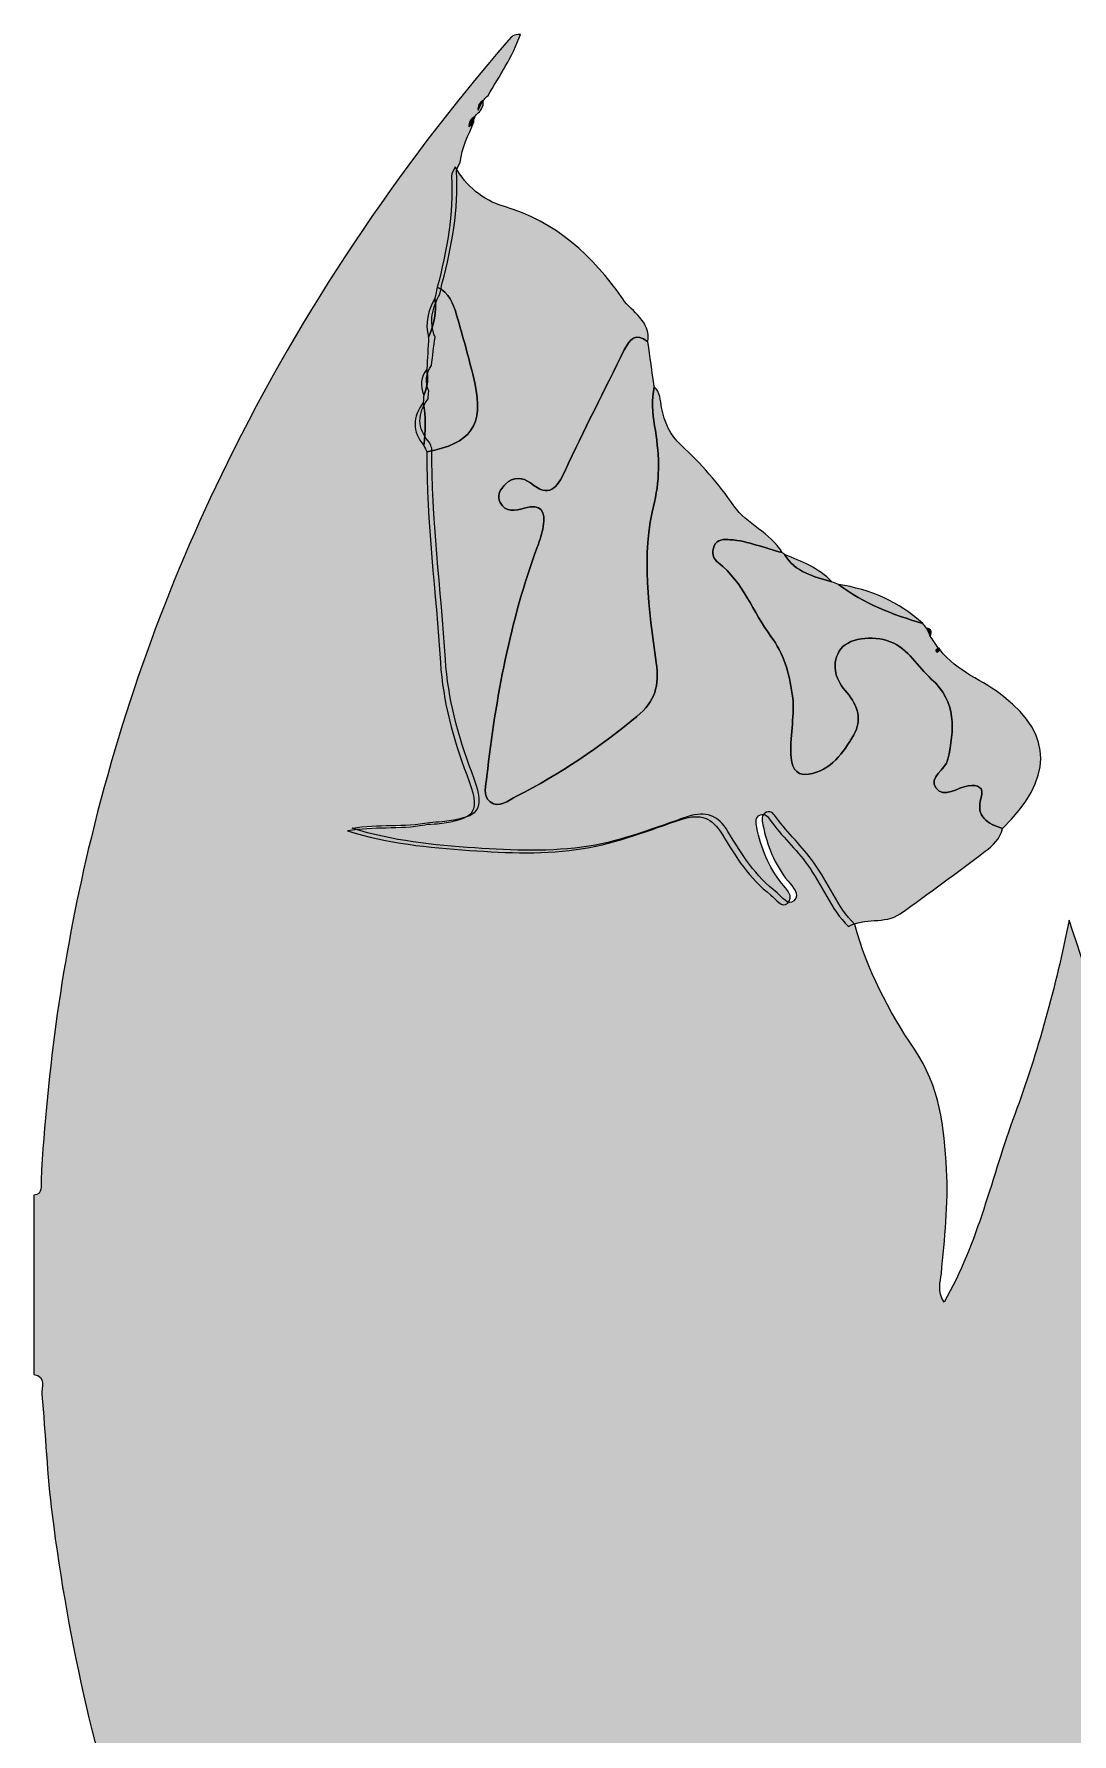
# Model space of a CAD drawing. Extents: x 110 to 428, y -474 to -181.
# Drawn here: x 110 to 198.8, y -353.6 to -208.1 of the extents above; entities that cross this region are included whole.
import ezdxf

# ---------------------------------------------------------------- set-up
doc = ezdxf.new("R2010")
doc.units = 0
doc.header["$MEASUREMENT"] = 0
doc.layers.add('Layer 1', color=7, linetype='Continuous', lineweight=0)

# ---------------------------------------------------------------- blocks, each defined once
blk = doc.blocks.new('Block_3')
at = {"layer": 'Layer 1', "true_color": 0x00a651, "transparency": 33554687}
h = blk.add_hatch(color=114, dxfattribs=at)
h.dxf.hatch_style = 2
edge = h.paths.add_edge_path()
edge.add_spline(control_points=[(304.69, -340.5), (302.75, -346.58), (299.47, -352.04), (296.83, -357.8), (293.09, -365.96), (289.52, -374.19), (286.43, -382.65), (284.36, -388.31), (281.76, -393.78), (279.03, -399.17), (276.84, -403.5), (275.24, -408.13), (273, -412.44), (268.21, -421.6), (264.63, -431.25), (261.15, -440.94), (258.83, -447.46), (256.57, -454.01), (254.94, -460.77), (254.18, -463.92), (252.95, -466.95), (251.93, -470.04), (251.8, -470.43), (251.62, -470.84), (251.62, -471.23), (251.61, -473.98), (251.62, -473.96), (248.94, -473.62), (233.71, -471.67), (219.1, -467.43), (205.1, -461.18), (183.92, -451.73), (165.69, -438.21), (150.3, -420.88), (143.75, -413.49), (137.95, -405.53), (132.92, -397.03), (121.52, -377.75), (114.35, -357.01), (111.55, -334.79), (111.11, -331.38), (111, -327.93), (110.67, -324.49), (110.61, -323.91), (111.1, -323), (110, -322.79), (110, -322.79), (110, -307.46), (110, -307.46), (110.81, -307.33), (110.58, -306.67), (110.6, -306.19), (111.13, -296.64), (112.44, -287.2), (114.65, -277.89), (117.36, -266.42), (121.31, -255.4), (126.52, -244.83), (132.98, -231.73), (141.05, -219.7), (150.6, -208.65), (150.84, -208.37), (151.06, -208.12), (151.63, -208.15), (150.96, -210.06), (149.83, -211.69), (148.87, -213.38), (148.56, -213.58), (148.38, -213.84), (148.44, -214.22), (148.34, -214.41), (148.24, -214.6), (148.14, -214.79), (147.79, -214.96), (147.66, -215.27), (147.64, -215.63), (147.19, -216.77), (146.6, -217.85), (146.48, -219.08), (146.36, -219.34), (146.13, -219.62), (146.15, -219.87), (146.37, -223.13), (145.76, -226.28), (144.94, -229.41), (144.87, -229.73), (144.8, -230.05), (144.74, -230.37), (144.1, -231.51), (143.78, -232.7), (144.32, -234.04), (144.21, -234.89), (144.12, -235.62), (144.02, -236.47), (143.52, -237.16), (143.46, -237.89), (143.78, -238.67), (143.76, -238.88), (143.74, -239.11), (143.72, -239.32), (142.82, -240.58), (142.74, -241.84), (143.85, -243.07), (143.91, -243.21), (143.99, -243.41), (144.04, -243.54), (144.02, -249.59), (144.83, -255.6), (145.21, -261.64), (145.43, -264.98), (146.3, -268.18), (147.47, -271.28), (148.68, -274.47), (148.37, -275.06), (144.93, -275.49), (144.58, -275.53), (144.2, -275.5), (143.86, -275.57), (141.68, -276), (139.44, -275.67), (137.24, -276.07), (140.67, -277.16), (144.19, -277.51), (147.72, -277.75), (150.98, -277.98), (154.28, -278.11), (157.48, -277.6), (160.37, -277.15), (163.16, -275.99), (165.97, -275.07), (167.51, -274.56), (168.55, -274.95), (169.39, -276.35), (170.55, -278.28), (171.76, -280.21), (173.59, -281.58), (174.02, -281.9), (174.5, -282.77), (175.04, -282.27), (175.62, -281.73), (174.89, -281.05), (174.53, -280.6), (173.38, -279.16), (172.73, -277.55), (172.38, -275.77), (172.3, -275.36), (172.2, -274.91), (172.69, -274.7), (173.1, -274.52), (173.33, -274.89), (173.53, -275.17), (174.52, -276.5), (175.74, -277.63), (176.72, -278.98), (177.98, -280.71), (178.71, -282.77), (180.24, -284.29), (181.28, -288.16), (183.14, -291.71), (185.35, -294.97), (187.52, -298.17), (187.91, -301.66), (188.1, -305.27), (188.26, -308.24), (187.92, -311.2), (187.65, -314.16), (187.58, -314.89), (187.28, -315.67), (187.88, -316.6), (190.84, -311.5), (191.96, -305.86), (193.93, -300.56), (195.93, -295.19), (197.43, -289.65), (198.59, -283.93), (202.03, -294.37), (205.23, -304.81), (206.22, -316.26), (208.03, -313.81), (208.24, -311.31), (208.86, -308.95), (209.96, -304.73), (210.4, -300.38), (211.12, -296.09), (211.18, -295.71), (211.14, -295.2), (211.72, -295.17), (212.14, -295.14), (212.31, -295.5), (212.49, -295.81), (213.38, -297.41), (214.3, -299.01), (215.15, -300.64), (216.03, -302.32), (215.95, -304.13), (215.45, -306.18), (216.65, -305.63), (216.76, -304.76), (217.05, -304.04), (217.84, -302.01), (218.81, -300.02), (218.75, -297.76), (218.74, -297.41), (218.69, -296.96), (219.12, -296.85), (219.71, -296.69), (219.94, -297.2), (220.21, -297.59), (222.45, -300.71), (224.7, -303.83), (226.94, -306.97), (231.13, -312.87), (236.78, -317.04), (243.04, -320.47), (243.11, -321.05), (243.14, -321.26), (243.21, -321.83), (243.01, -322.02), (242.83, -322.23), (242.64, -322.43), (242.41, -322.59), (242.18, -322.75), (241.95, -322.92), (240.65, -324.43), (238.66, -325.3), (237.72, -327.2), (239.56, -326.57), (240.9, -325.33), (242.11, -323.91), (242.38, -323.66), (242.67, -323.4), (242.95, -323.16), (242.96, -323.15), (242.96, -323.15), (242.97, -323.14), (243.3, -322.78), (243.66, -322.41), (244, -322.05), (245.11, -322.03), (245.8, -321.27), (246.57, -320.61), (247.27, -320.01), (248.21, -319.43), (248.93, -320.19), (249.72, -321), (248.71, -321.74), (248.18, -322.25), (245.52, -324.89), (243.23, -327.8), (241.23, -330.97), (239.79, -333.2), (237.92, -335.13), (235.35, -336.2), (233.76, -336.88), (232.28, -337.79), (230.95, -338.86), (228.36, -340.96), (225.45, -342.54), (222.65, -344.3), (222.11, -344.48), (221.59, -344.45), (221.06, -344.26), (221.05, -343.97), (221.07, -343.68), (221.02, -343.39), (220.92, -342.8), (221.58, -341.94), (220.82, -341.64), (220.07, -341.34), (219.43, -342.04), (218.91, -342.59), (218.68, -342.84), (218.55, -343.18), (218.37, -343.48), (217.83, -344.05), (217.15, -344.57), (217.39, -345.52), (217.09, -347.71), (218.13, -349.39), (220.49, -350.25), (222.05, -350.82), (223.27, -350.3), (224, -348.76), (224, -348.76), (224, -348.75), (224, -348.75), (224.42, -348.61), (224.69, -348.35), (224.85, -348), (225.22, -347.55), (225.75, -346.9), (226.11, -346.45), (226.51, -346.2), (226.9, -345.93), (227.3, -345.67), (227.3, -345.67), (227.33, -345.63), (227.33, -345.63), (229.77, -343.96), (231.64, -341.64), (234.07, -339.94), (236.73, -338.09), (239.3, -336.03), (241.6, -333.76), (244.01, -331.36), (246.86, -329.34), (248.63, -326.34), (248.86, -326.08), (249.09, -325.83), (249.31, -325.58), (250.43, -325.37), (251.35, -326.12), (252.41, -326.15), (252.48, -326.21), (252.54, -326.25), (252.62, -326.31), (252.84, -326.92), (253.42, -327.15), (253.9, -327.49), (258.63, -330.77), (263.31, -334.11), (268.11, -337.28), (270.03, -338.55), (272.24, -339.32), (274.66, -338.84), (274.89, -338.82), (275.12, -338.8), (275.35, -338.79), (275.97, -338.88), (276.45, -338.65), (276.85, -338.17), (277.06, -338.14), (277.27, -338.1), (277.48, -338.07), (278.02, -338.03), (278.41, -337.75), (278.73, -337.34), (278.83, -337.27), (278.93, -337.21), (279.03, -337.14), (279.49, -337.03), (279.85, -336.79), (280, -336.31), (280.13, -336.2), (280.25, -336.09), (280.38, -335.98), (280.75, -335.87), (280.95, -335.6), (281.09, -335.27), (281.23, -335.17), (281.38, -335.08), (281.53, -334.98), (281.9, -334.85), (282.13, -334.58), (282.26, -334.2), (282.85, -333.68), (283.29, -333.29), (283.88, -332.77), (284.32, -332.72), (284.55, -332.46), (284.66, -332.07), (288.52, -328.88), (291.46, -328.66), (295.66, -331.27), (298.85, -333.25), (301.61, -335.77), (304.32, -338.35), (305.08, -339.08), (304.97, -339.63), (304.69, -340.5)], knot_values=[0, 0, 0, 0, 1, 1, 1, 2, 2, 2, 3, 3, 3, 4, 4, 4, 5, 5, 5, 6, 6, 6, 7, 7, 7, 8, 8, 8, 9, 9, 9, 10, 10, 10, 11, 11, 11, 12, 12, 12, 13, 13, 13, 14, 14, 14, 15, 15, 15, 16, 16, 16, 17, 17, 17, 18, 18, 18, 19, 19, 19, 20, 20, 20, 21, 21, 21, 22, 22, 22, 23, 23, 23, 24, 24, 24, 25, 25, 25, 26, 26, 26, 27, 27, 27, 28, 28, 28, 29, 29, 29, 30, 30, 30, 31, 31, 31, 32, 32, 32, 33, 33, 33, 34, 34, 34, 35, 35, 35, 36, 36, 36, 37, 37, 37, 38, 38, 38, 39, 39, 39, 40, 40, 40, 41, 41, 41, 42, 42, 42, 43, 43, 43, 44, 44, 44, 45, 45, 45, 46, 46, 46, 47, 47, 47, 48, 48, 48, 49, 49, 49, 50, 50, 50, 51, 51, 51, 52, 52, 52, 53, 53, 53, 54, 54, 54, 55, 55, 55, 56, 56, 56, 57, 57, 57, 58, 58, 58, 59, 59, 59, 60, 60, 60, 61, 61, 61, 62, 62, 62, 63, 63, 63, 64, 64, 64, 65, 65, 65, 66, 66, 66, 67, 67, 67, 68, 68, 68, 69, 69, 69, 70, 70, 70, 71, 71, 71, 72, 72, 72, 73, 73, 73, 74, 74, 74, 75, 75, 75, 76, 76, 76, 77, 77, 77, 78, 78, 78, 79, 79, 79, 80, 80, 80, 81, 81, 81, 82, 82, 82, 83, 83, 83, 84, 84, 84, 85, 85, 85, 86, 86, 86, 87, 87, 87, 88, 88, 88, 89, 89, 89, 90, 90, 90, 91, 91, 91, 92, 92, 92, 93, 93, 93, 94, 94, 94, 95, 95, 95, 96, 96, 96, 97, 97, 97, 98, 98, 98, 99, 99, 99, 100, 100, 100, 101, 101, 101, 102, 102, 102, 103, 103, 103, 104, 104, 104, 105, 105, 105, 106, 106, 106, 107, 107, 107, 108, 108, 108, 109, 109, 109, 110, 110, 110, 111, 111, 111, 112, 112, 112, 113, 113, 113, 114, 114, 114, 115, 115, 115, 116, 116, 116, 117, 117, 117, 118, 118, 118, 119, 119, 119, 120, 120, 120, 121, 121, 121, 122, 122, 122, 123, 123, 123, 123], degree=3, periodic=0)
at = {"layer": 'Layer 1', "true_color": 0x484848, "transparency": 33554687}
h = blk.add_hatch(color=251, dxfattribs=at)
h.dxf.hatch_style = 2
edge = h.paths.add_edge_path()
edge.add_spline(control_points=[(147.7, -215.21), (147.66, -215.56), (147.5, -215.85), (147.2, -216.05), (147.22, -215.69), (147.35, -215.38), (147.7, -215.21)], knot_values=[0, 0, 0, 0, 1, 1, 1, 2, 2, 2, 2], degree=3, periodic=0)
h = blk.add_hatch(color=251, dxfattribs=at)
h.dxf.hatch_style = 2
edge = h.paths.add_edge_path()
edge.add_spline(control_points=[(148.43, -213.81), (148.29, -214.09), (148.14, -214.36), (148, -214.64), (147.94, -214.26), (148.12, -214), (148.43, -213.81)], knot_values=[0, 0, 0, 0, 1, 1, 1, 2, 2, 2, 2], degree=3, periodic=0)
at = {"layer": 'Layer 1', "true_color": 0x231f20, "transparency": 33554687}
h = blk.add_hatch(color=250, dxfattribs=at)
h.dxf.hatch_style = 2
edge = h.paths.add_edge_path()
edge.add_spline(control_points=[(192.88, -276.1), (192.69, -276.97), (192.07, -277.55), (191.41, -278.04), (189, -279.85), (186.59, -281.66), (184.12, -283.39), (182.82, -284.31), (181.06, -283.66), (179.7, -284.48), (178.17, -282.96), (177.44, -280.91), (176.19, -279.19), (175.21, -277.84), (173.99, -276.72), (173.01, -275.39), (172.81, -275.11), (172.58, -274.74), (172.17, -274.92), (171.68, -275.13), (171.78, -275.58), (171.86, -275.99), (172.21, -277.76), (172.86, -279.37), (174, -280.8), (174.36, -281.25), (175.09, -281.93), (174.51, -282.47), (173.98, -282.96), (173.5, -282.1), (173.07, -281.78), (171.24, -280.41), (170.04, -278.49), (168.88, -276.57), (168.04, -275.17), (167.01, -274.78), (165.47, -275.29), (162.67, -276.21), (159.89, -277.36), (157.01, -277.81), (153.82, -278.32), (150.53, -278.19), (147.28, -277.96), (143.77, -277.72), (140.26, -277.37), (136.84, -276.29), (139.03, -275.89), (141.26, -276.22), (143.44, -275.79), (143.78, -275.72), (144.15, -275.75), (144.5, -275.71), (147.93, -275.28), (148.24, -274.69), (147.04, -271.51), (145.87, -268.42), (145, -265.23), (144.78, -261.9), (144.4, -255.89), (143.6, -249.9), (143.62, -243.87), (147.39, -243.17), (148.53, -241.58), (147.72, -237.96), (147.28, -236.01), (146.72, -234.09), (146.17, -232.16), (145.9, -231.19), (145.52, -230.26), (144.51, -229.78), (145.33, -226.66), (145.94, -223.52), (145.72, -220.27), (145.7, -220.02), (145.93, -219.75), (146.05, -219.49), (147, -221.14), (148.38, -222.33), (150.19, -222.86), (154.64, -224.17), (157.85, -227.09), (160.39, -230.78), (161.18, -231.93), (162.8, -232.67), (162.54, -234.45), (161.5, -233.6), (160.97, -234.23), (160.52, -235.14), (158.83, -238.58), (157.06, -242), (155.45, -245.48), (154.75, -246.98), (154.11, -247.84), (152.48, -246.53), (151.84, -246.03), (151.01, -245.99), (150.36, -246.62), (149.92, -247.04), (149.58, -247.62), (149.9, -248.21), (150.36, -249.06), (151.19, -248.91), (151.95, -248.69), (153.43, -248.26), (153.79, -248.98), (153.58, -250.26), (153.48, -250.83), (153.29, -251.4), (153.09, -251.96), (150.75, -258.31), (149.51, -264.91), (148.76, -271.62), (148.67, -272.38), (148.4, -273.31), (149.03, -273.81), (149.78, -274.41), (150.59, -273.68), (151.29, -273.33), (154.99, -271.45), (158.4, -269.15), (161.6, -266.5), (163.18, -265.2), (163.52, -263.88), (163.25, -261.89), (162.62, -257.34), (161.93, -252.79), (163.09, -248.16), (163.62, -246.07), (163.49, -243.81), (163.11, -241.64), (162.91, -240.52), (162.87, -239.41), (163.07, -238.29), (163.6, -238.77), (163.6, -239.44), (163.71, -240.07), (163.94, -241.32), (164.45, -242.43), (165.38, -243.3), (167.07, -244.87), (168.59, -246.58), (169.89, -248.47), (171, -250.11), (173.02, -250.76), (174.02, -252.48), (172.54, -252.12), (171.13, -251.49), (169.58, -251.38), (169.01, -251.34), (168.49, -251.33), (168.22, -251.91), (167.96, -252.46), (168.12, -253.01), (168.57, -253.36), (170.71, -255), (171.52, -257.59), (173.07, -259.65), (174.14, -261.07), (174.63, -262.79), (174.89, -264.59), (175.15, -266.32), (174.69, -268.01), (174.78, -269.71), (174.83, -270.66), (175.04, -271.62), (176.27, -271.44), (178.23, -271.14), (179.25, -269.61), (180.15, -268.08), (180.9, -266.8), (180.51, -265.58), (179.58, -264.49), (178.68, -263.44), (178.16, -262.21), (178.91, -260.92), (179.58, -259.77), (181.77, -259.52), (183.28, -260.11), (184.88, -260.74), (185.61, -262.25), (186.79, -263.3), (188.99, -265.24), (188.76, -267.66), (188.21, -270.16), (188.01, -271.07), (186.54, -271.71), (187.19, -272.61), (187.89, -273.58), (189.01, -272.55), (189.95, -272.43), (190.82, -272.32), (191.31, -272.57), (191.05, -273.44), (190.56, -275.15), (191.65, -275.65), (192.88, -276.1)], knot_values=[0, 0, 0, 0, 1, 1, 1, 2, 2, 2, 3, 3, 3, 4, 4, 4, 5, 5, 5, 6, 6, 6, 7, 7, 7, 8, 8, 8, 9, 9, 9, 10, 10, 10, 11, 11, 11, 12, 12, 12, 13, 13, 13, 14, 14, 14, 15, 15, 15, 16, 16, 16, 17, 17, 17, 18, 18, 18, 19, 19, 19, 20, 20, 20, 21, 21, 21, 22, 22, 22, 23, 23, 23, 24, 24, 24, 25, 25, 25, 26, 26, 26, 27, 27, 27, 28, 28, 28, 29, 29, 29, 30, 30, 30, 31, 31, 31, 32, 32, 32, 33, 33, 33, 34, 34, 34, 35, 35, 35, 36, 36, 36, 37, 37, 37, 38, 38, 38, 39, 39, 39, 40, 40, 40, 41, 41, 41, 42, 42, 42, 43, 43, 43, 44, 44, 44, 45, 45, 45, 46, 46, 46, 47, 47, 47, 48, 48, 48, 49, 49, 49, 50, 50, 50, 51, 51, 51, 52, 52, 52, 53, 53, 53, 54, 54, 54, 55, 55, 55, 56, 56, 56, 57, 57, 57, 58, 58, 58, 59, 59, 59, 60, 60, 60, 61, 61, 61, 62, 62, 62, 63, 63, 63, 64, 64, 64, 65, 65, 65, 65], degree=3, periodic=0)
at = {"layer": 'Layer 1', "true_color": 0x0d0d0d, "transparency": 33554687}
h = blk.add_hatch(color=28, dxfattribs=at)
h.dxf.hatch_style = 2
edge = h.paths.add_edge_path()
edge.add_spline(control_points=[(144.51, -229.78), (145.52, -230.26), (145.9, -231.19), (146.17, -232.16), (146.72, -234.09), (147.28, -236.01), (147.72, -237.96), (148.53, -241.58), (147.39, -243.17), (143.62, -243.87), (143.54, -243.69), (143.45, -243.51), (143.37, -243.33), (143.48, -242.1), (143.57, -240.86), (143.31, -239.64), (143.33, -239.43), (143.34, -239.22), (143.36, -239.01), (143.73, -238.3), (143.72, -237.55), (143.62, -236.78), (143.67, -235.87), (143.72, -234.95), (143.77, -234.04), (144.2, -232.98), (144.51, -231.9), (144.31, -230.74), (144.37, -230.42), (144.44, -230.1), (144.51, -229.78)], knot_values=[0, 0, 0, 0, 1, 1, 1, 2, 2, 2, 3, 3, 3, 4, 4, 4, 5, 5, 5, 6, 6, 6, 7, 7, 7, 8, 8, 8, 9, 9, 9, 10, 10, 10, 10], degree=3, periodic=0)
at = {"layer": 'Layer 1', "true_color": 0x484848, "transparency": 33554687}
h = blk.add_hatch(color=251, dxfattribs=at)
h.dxf.hatch_style = 2
edge = h.paths.add_edge_path()
edge.add_spline(control_points=[(144.31, -230.74), (144.51, -231.9), (144.2, -232.98), (143.77, -234.04), (143.42, -232.85), (143.73, -231.77), (144.31, -230.74)], knot_values=[0, 0, 0, 0, 1, 1, 1, 2, 2, 2, 2], degree=3, periodic=0)
at = {"layer": 'Layer 1', "true_color": 0x6f7070, "transparency": 33554687}
h = blk.add_hatch(color=8, dxfattribs=at)
h.dxf.hatch_style = 2
edge = h.paths.add_edge_path()
edge.add_spline(control_points=[(163.25, -261.89), (163.52, -263.88), (163.18, -265.2), (161.6, -266.5), (158.4, -269.15), (154.99, -271.45), (151.29, -273.33), (150.59, -273.68), (149.78, -274.41), (149.03, -273.81), (148.4, -273.31), (148.67, -272.38), (148.76, -271.62), (149.51, -264.91), (150.75, -258.31), (153.09, -251.96), (153.29, -251.4), (153.48, -250.83), (153.58, -250.26), (153.79, -248.98), (153.43, -248.26), (151.95, -248.69), (151.19, -248.91), (150.36, -249.06), (149.9, -248.21), (149.58, -247.62), (149.92, -247.04), (150.36, -246.62), (151.01, -245.99), (151.84, -246.03), (152.48, -246.53), (154.11, -247.84), (154.75, -246.98), (155.45, -245.48), (157.06, -242), (158.83, -238.58), (160.52, -235.14), (160.97, -234.23), (161.5, -233.6), (162.54, -234.45), (162.72, -235.73), (162.9, -237.01), (163.07, -238.29), (162.87, -239.41), (162.91, -240.52), (163.11, -241.64), (163.49, -243.81), (163.62, -246.07), (163.09, -248.16), (161.93, -252.79), (162.62, -257.34), (163.25, -261.89)], knot_values=[0, 0, 0, 0, 1, 1, 1, 2, 2, 2, 3, 3, 3, 4, 4, 4, 5, 5, 5, 6, 6, 6, 7, 7, 7, 8, 8, 8, 9, 9, 9, 10, 10, 10, 11, 11, 11, 12, 12, 12, 13, 13, 13, 14, 14, 14, 15, 15, 15, 16, 16, 16, 17, 17, 17, 17], degree=3, periodic=0)
at = {"layer": 'Layer 1', "true_color": 0x484848, "transparency": 33554687}
h = blk.add_hatch(color=251, dxfattribs=at)
h.dxf.hatch_style = 2
edge = h.paths.add_edge_path()
edge.add_spline(control_points=[(143.62, -236.78), (143.72, -237.55), (143.73, -238.3), (143.36, -239.01), (143.03, -238.22), (143.1, -237.48), (143.62, -236.78)], knot_values=[0, 0, 0, 0, 1, 1, 1, 2, 2, 2, 2], degree=3, periodic=0)
h = blk.add_hatch(color=251, dxfattribs=at)
h.dxf.hatch_style = 2
edge = h.paths.add_edge_path()
edge.add_spline(control_points=[(143.31, -239.64), (143.57, -240.86), (143.48, -242.1), (143.37, -243.33), (142.32, -242.12), (142.42, -240.88), (143.31, -239.64)], knot_values=[0, 0, 0, 0, 1, 1, 1, 2, 2, 2, 2], degree=3, periodic=0)
at = {"layer": 'Layer 1', "true_color": 0x6f7070, "transparency": 33554687}
h = blk.add_hatch(color=8, dxfattribs=at)
h.dxf.hatch_style = 2
edge = h.paths.add_edge_path()
edge.add_spline(control_points=[(192.88, -276.1), (191.65, -275.65), (190.56, -275.15), (191.05, -273.44), (191.31, -272.57), (190.82, -272.32), (189.95, -272.43), (189.01, -272.55), (187.89, -273.58), (187.19, -272.61), (186.54, -271.71), (188.01, -271.07), (188.21, -270.16), (188.76, -267.66), (188.99, -265.24), (186.79, -263.3), (185.61, -262.25), (184.88, -260.74), (183.28, -260.11), (181.77, -259.52), (179.58, -259.77), (178.91, -260.92), (178.16, -262.21), (178.68, -263.44), (179.58, -264.49), (180.51, -265.58), (180.9, -266.8), (180.15, -268.08), (179.25, -269.61), (178.23, -271.14), (176.27, -271.44), (175.04, -271.62), (174.83, -270.66), (174.78, -269.71), (174.69, -268.01), (175.15, -266.32), (174.89, -264.59), (174.63, -262.79), (174.14, -261.07), (173.07, -259.65), (171.52, -257.59), (170.71, -255), (168.57, -253.36), (168.12, -253.01), (167.96, -252.46), (168.22, -251.91), (168.49, -251.33), (169.01, -251.34), (169.58, -251.38), (171.13, -251.49), (172.54, -252.12), (174.02, -252.48), (174.09, -252.53), (174.17, -252.59), (174.24, -252.64), (175.13, -254.2), (176.74, -254.52), (178.27, -254.98), (178.46, -255.06), (178.65, -255.13), (178.84, -255.21), (181.01, -256.84), (183.49, -257.79), (186.06, -258.56), (186.17, -258.69), (186.28, -258.81), (186.39, -258.94), (186.49, -259.17), (186.6, -259.39), (186.7, -259.62), (186.93, -259.96), (187.15, -260.3), (187.38, -260.64), (187.25, -260.74), (187.06, -260.83), (187.3, -261), (187.33, -261), (187.46, -260.87), (187.54, -260.8), (188.98, -262.68), (191.25, -263.41), (193.01, -264.81), (197.24, -268.18), (197.23, -271.8), (192.88, -276.1)], knot_values=[0, 0, 0, 0, 1, 1, 1, 2, 2, 2, 3, 3, 3, 4, 4, 4, 5, 5, 5, 6, 6, 6, 7, 7, 7, 8, 8, 8, 9, 9, 9, 10, 10, 10, 11, 11, 11, 12, 12, 12, 13, 13, 13, 14, 14, 14, 15, 15, 15, 16, 16, 16, 17, 17, 17, 18, 18, 18, 19, 19, 19, 20, 20, 20, 21, 21, 21, 22, 22, 22, 23, 23, 23, 24, 24, 24, 25, 25, 25, 26, 26, 26, 27, 27, 27, 28, 28, 28, 28], degree=3, periodic=0)
at = {"layer": 'Layer 1', "true_color": 0x484848, "transparency": 33554687}
h = blk.add_hatch(color=251, dxfattribs=at)
h.dxf.hatch_style = 2
edge = h.paths.add_edge_path()
edge.add_spline(control_points=[(178.27, -254.98), (176.74, -254.52), (175.13, -254.2), (174.24, -252.64), (175.69, -253.24), (177.16, -253.79), (178.27, -254.98)], knot_values=[0, 0, 0, 0, 1, 1, 1, 2, 2, 2, 2], degree=3, periodic=0)
h = blk.add_hatch(color=251, dxfattribs=at)
h.dxf.hatch_style = 2
edge = h.paths.add_edge_path()
edge.add_spline(control_points=[(186.06, -258.56), (183.49, -257.79), (181.01, -256.84), (178.84, -255.21), (181.57, -255.63), (184.01, -256.68), (186.06, -258.56)], knot_values=[0, 0, 0, 0, 1, 1, 1, 2, 2, 2, 2], degree=3, periodic=0)
h = blk.add_hatch(color=251, dxfattribs=at)
h.dxf.hatch_style = 2
edge = h.paths.add_edge_path()
edge.add_spline(control_points=[(186.7, -259.62), (186.6, -259.39), (186.49, -259.17), (186.39, -258.94), (186.8, -259.02), (186.85, -259.27), (186.7, -259.62)], knot_values=[0, 0, 0, 0, 1, 1, 1, 2, 2, 2, 2], degree=3, periodic=0)
h = blk.add_hatch(color=251, dxfattribs=at)
h.dxf.hatch_style = 2
edge = h.paths.add_edge_path()
edge.add_spline(control_points=[(187.54, -260.8), (187.46, -260.87), (187.33, -261), (187.3, -261), (187.06, -260.83), (187.25, -260.74), (187.38, -260.64), (187.46, -260.67), (187.51, -260.72), (187.54, -260.8)], knot_values=[0, 0, 0, 0, 1, 1, 1, 2, 2, 2, 3, 3, 3, 3], degree=3, periodic=0)
at = {"layer": 'Layer 1'}
for points, knots in [([(304.69, -340.5), (302.75, -346.58), (299.47, -352.04), (296.83, -357.8), (293.09, -365.96), (289.52, -374.19), (286.43, -382.65), (284.36, -388.31), (281.76, -393.78), (279.03, -399.17), (276.84, -403.5), (275.24, -408.13), (273, -412.44), (268.21, -421.6), (264.63, -431.25), (261.15, -440.94), (258.83, -447.46), (256.57, -454.01), (254.94, -460.77), (254.18, -463.92), (252.95, -466.95), (251.93, -470.04), (251.8, -470.43), (251.62, -470.84), (251.62, -471.23), (251.61, -473.98), (251.62, -473.96), (248.94, -473.62), (233.71, -471.67), (219.1, -467.43), (205.1, -461.18), (183.92, -451.73), (165.69, -438.21), (150.3, -420.88), (143.75, -413.49), (137.95, -405.53), (132.92, -397.03), (121.52, -377.75), (114.35, -357.01), (111.55, -334.79), (111.11, -331.38), (111, -327.93), (110.67, -324.49), (110.61, -323.91), (111.1, -323), (110, -322.79), (110, -322.79), (110, -307.46), (110, -307.46), (110.81, -307.33), (110.58, -306.67), (110.6, -306.19), (111.13, -296.64), (112.44, -287.2), (114.65, -277.89), (117.36, -266.42), (121.31, -255.4), (126.52, -244.83), (132.98, -231.73), (141.05, -219.7), (150.6, -208.65), (150.84, -208.37), (151.06, -208.12), (151.63, -208.15), (150.96, -210.06), (149.83, -211.69), (148.87, -213.38), (148.56, -213.58), (148.38, -213.84), (148.44, -214.22), (148.34, -214.41), (148.24, -214.6), (148.14, -214.79), (147.79, -214.96), (147.66, -215.27), (147.64, -215.63), (147.19, -216.77), (146.6, -217.85), (146.48, -219.08), (146.36, -219.34), (146.13, -219.62), (146.15, -219.87), (146.37, -223.13), (145.76, -226.28), (144.94, -229.41), (144.87, -229.73), (144.8, -230.05), (144.74, -230.37), (144.1, -231.51), (143.78, -232.7), (144.32, -234.04), (144.21, -234.89), (144.12, -235.62), (144.02, -236.47), (143.52, -237.16), (143.46, -237.89), (143.78, -238.67), (143.76, -238.88), (143.74, -239.11), (143.72, -239.32), (142.82, -240.58), (142.74, -241.84), (143.85, -243.07), (143.91, -243.21), (143.99, -243.41), (144.04, -243.54), (144.02, -249.59), (144.83, -255.6), (145.21, -261.64), (145.43, -264.98), (146.3, -268.18), (147.47, -271.28), (148.68, -274.47), (148.37, -275.06), (144.93, -275.49), (144.58, -275.53), (144.2, -275.5), (143.86, -275.57), (141.68, -276), (139.44, -275.67), (137.24, -276.07), (140.67, -277.16), (144.19, -277.51), (147.72, -277.75), (150.98, -277.98), (154.28, -278.11), (157.48, -277.6), (160.37, -277.15), (163.16, -275.99), (165.97, -275.07), (167.51, -274.56), (168.55, -274.95), (169.39, -276.35), (170.55, -278.28), (171.76, -280.21), (173.59, -281.58), (174.02, -281.9), (174.5, -282.77), (175.04, -282.27), (175.62, -281.73), (174.89, -281.05), (174.53, -280.6), (173.38, -279.16), (172.73, -277.55), (172.38, -275.77), (172.3, -275.36), (172.2, -274.91), (172.69, -274.7), (173.1, -274.52), (173.33, -274.89), (173.53, -275.17), (174.52, -276.5), (175.74, -277.63), (176.72, -278.98), (177.98, -280.71), (178.71, -282.77), (180.24, -284.29), (181.28, -288.16), (183.14, -291.71), (185.35, -294.97), (187.52, -298.17), (187.91, -301.66), (188.1, -305.27), (188.26, -308.24), (187.92, -311.2), (187.65, -314.16), (187.58, -314.89), (187.28, -315.67), (187.88, -316.6), (190.84, -311.5), (191.96, -305.86), (193.93, -300.56), (195.93, -295.19), (197.43, -289.65), (198.59, -283.93), (202.03, -294.37), (205.23, -304.81), (206.22, -316.26), (208.03, -313.81), (208.24, -311.31), (208.86, -308.95), (209.96, -304.73), (210.4, -300.38), (211.12, -296.09), (211.18, -295.71), (211.14, -295.2), (211.72, -295.17), (212.14, -295.14), (212.31, -295.5), (212.49, -295.81), (213.38, -297.41), (214.3, -299.01), (215.15, -300.64), (216.03, -302.32), (215.95, -304.13), (215.45, -306.18), (216.65, -305.63), (216.76, -304.76), (217.05, -304.04), (217.84, -302.01), (218.81, -300.02), (218.75, -297.76), (218.74, -297.41), (218.69, -296.96), (219.12, -296.85), (219.71, -296.69), (219.94, -297.2), (220.21, -297.59), (222.45, -300.71), (224.7, -303.83), (226.94, -306.97), (231.13, -312.87), (236.78, -317.04), (243.04, -320.47), (243.11, -321.05), (243.14, -321.26), (243.21, -321.83), (243.01, -322.02), (242.83, -322.23), (242.64, -322.43), (242.41, -322.59), (242.18, -322.75), (241.95, -322.92), (240.65, -324.43), (238.66, -325.3), (237.72, -327.2), (239.56, -326.57), (240.9, -325.33), (242.11, -323.91), (242.38, -323.66), (242.67, -323.4), (242.95, -323.16), (242.96, -323.15), (242.96, -323.15), (242.97, -323.14), (243.3, -322.78), (243.66, -322.41), (244, -322.05), (245.11, -322.03), (245.8, -321.27), (246.57, -320.61), (247.27, -320.01), (248.21, -319.43), (248.93, -320.19), (249.72, -321), (248.71, -321.74), (248.18, -322.25), (245.52, -324.89), (243.23, -327.8), (241.23, -330.97), (239.79, -333.2), (237.92, -335.13), (235.35, -336.2), (233.76, -336.88), (232.28, -337.79), (230.95, -338.86), (228.36, -340.96), (225.45, -342.54), (222.65, -344.3), (222.11, -344.48), (221.59, -344.45), (221.06, -344.26), (221.05, -343.97), (221.07, -343.68), (221.02, -343.39), (220.92, -342.8), (221.58, -341.94), (220.82, -341.64), (220.07, -341.34), (219.43, -342.04), (218.91, -342.59), (218.68, -342.84), (218.55, -343.18), (218.37, -343.48), (217.83, -344.05), (217.15, -344.57), (217.39, -345.52), (217.09, -347.71), (218.13, -349.39), (220.49, -350.25), (222.05, -350.82), (223.27, -350.3), (224, -348.76), (224, -348.76), (224, -348.75), (224, -348.75), (224.42, -348.61), (224.69, -348.35), (224.85, -348), (225.22, -347.55), (225.75, -346.9), (226.11, -346.45), (226.51, -346.2), (226.9, -345.93), (227.3, -345.67), (227.3, -345.67), (227.33, -345.63), (227.33, -345.63), (229.77, -343.96), (231.64, -341.64), (234.07, -339.94), (236.73, -338.09), (239.3, -336.03), (241.6, -333.76), (244.01, -331.36), (246.86, -329.34), (248.63, -326.34), (248.86, -326.08), (249.09, -325.83), (249.31, -325.58), (250.43, -325.37), (251.35, -326.12), (252.41, -326.15), (252.48, -326.21), (252.54, -326.25), (252.62, -326.31), (252.84, -326.92), (253.42, -327.15), (253.9, -327.49), (258.63, -330.77), (263.31, -334.11), (268.11, -337.28), (270.03, -338.55), (272.24, -339.32), (274.66, -338.84), (274.89, -338.82), (275.12, -338.8), (275.35, -338.79), (275.97, -338.88), (276.45, -338.65), (276.85, -338.17), (277.06, -338.14), (277.27, -338.1), (277.48, -338.07), (278.02, -338.03), (278.41, -337.75), (278.73, -337.34), (278.83, -337.27), (278.93, -337.21), (279.03, -337.14), (279.49, -337.03), (279.85, -336.79), (280, -336.31), (280.13, -336.2), (280.25, -336.09), (280.38, -335.98), (280.75, -335.87), (280.95, -335.6), (281.09, -335.27), (281.23, -335.17), (281.38, -335.08), (281.53, -334.98), (281.9, -334.85), (282.13, -334.58), (282.26, -334.2), (282.85, -333.68), (283.29, -333.29), (283.88, -332.77), (284.32, -332.72), (284.55, -332.46), (284.66, -332.07), (288.52, -328.88), (291.46, -328.66), (295.66, -331.27), (298.85, -333.25), (301.61, -335.77), (304.32, -338.35), (305.08, -339.08), (304.97, -339.63), (304.69, -340.5)], [0, 0, 0, 0, 1, 1, 1, 2, 2, 2, 3, 3, 3, 4, 4, 4, 5, 5, 5, 6, 6, 6, 7, 7, 7, 8, 8, 8, 9, 9, 9, 10, 10, 10, 11, 11, 11, 12, 12, 12, 13, 13, 13, 14, 14, 14, 15, 15, 15, 16, 16, 16, 17, 17, 17, 18, 18, 18, 19, 19, 19, 20, 20, 20, 21, 21, 21, 22, 22, 22, 23, 23, 23, 24, 24, 24, 25, 25, 25, 26, 26, 26, 27, 27, 27, 28, 28, 28, 29, 29, 29, 30, 30, 30, 31, 31, 31, 32, 32, 32, 33, 33, 33, 34, 34, 34, 35, 35, 35, 36, 36, 36, 37, 37, 37, 38, 38, 38, 39, 39, 39, 40, 40, 40, 41, 41, 41, 42, 42, 42, 43, 43, 43, 44, 44, 44, 45, 45, 45, 46, 46, 46, 47, 47, 47, 48, 48, 48, 49, 49, 49, 50, 50, 50, 51, 51, 51, 52, 52, 52, 53, 53, 53, 54, 54, 54, 55, 55, 55, 56, 56, 56, 57, 57, 57, 58, 58, 58, 59, 59, 59, 60, 60, 60, 61, 61, 61, 62, 62, 62, 63, 63, 63, 64, 64, 64, 65, 65, 65, 66, 66, 66, 67, 67, 67, 68, 68, 68, 69, 69, 69, 70, 70, 70, 71, 71, 71, 72, 72, 72, 73, 73, 73, 74, 74, 74, 75, 75, 75, 76, 76, 76, 77, 77, 77, 78, 78, 78, 79, 79, 79, 80, 80, 80, 81, 81, 81, 82, 82, 82, 83, 83, 83, 84, 84, 84, 85, 85, 85, 86, 86, 86, 87, 87, 87, 88, 88, 88, 89, 89, 89, 90, 90, 90, 91, 91, 91, 92, 92, 92, 93, 93, 93, 94, 94, 94, 95, 95, 95, 96, 96, 96, 97, 97, 97, 98, 98, 98, 99, 99, 99, 100, 100, 100, 101, 101, 101, 102, 102, 102, 103, 103, 103, 104, 104, 104, 105, 105, 105, 106, 106, 106, 107, 107, 107, 108, 108, 108, 109, 109, 109, 110, 110, 110, 111, 111, 111, 112, 112, 112, 113, 113, 113, 114, 114, 114, 115, 115, 115, 116, 116, 116, 117, 117, 117, 118, 118, 118, 119, 119, 119, 120, 120, 120, 121, 121, 121, 122, 122, 122, 123, 123, 123, 123]), ([(147.7, -215.21), (147.66, -215.56), (147.5, -215.85), (147.2, -216.05), (147.22, -215.69), (147.35, -215.38), (147.7, -215.21)], [0, 0, 0, 0, 1, 1, 1, 2, 2, 2, 2]), ([(148.43, -213.81), (148.29, -214.09), (148.14, -214.36), (148, -214.64), (147.94, -214.26), (148.12, -214), (148.43, -213.81)], [0, 0, 0, 0, 1, 1, 1, 2, 2, 2, 2]), ([(192.88, -276.1), (192.69, -276.97), (192.07, -277.55), (191.41, -278.04), (189, -279.85), (186.59, -281.66), (184.12, -283.39), (182.82, -284.31), (181.06, -283.66), (179.7, -284.48), (178.17, -282.96), (177.44, -280.91), (176.19, -279.19), (175.21, -277.84), (173.99, -276.72), (173.01, -275.39), (172.81, -275.11), (172.58, -274.74), (172.17, -274.92), (171.68, -275.13), (171.78, -275.58), (171.86, -275.99), (172.21, -277.76), (172.86, -279.37), (174, -280.8), (174.36, -281.25), (175.09, -281.93), (174.51, -282.47), (173.98, -282.96), (173.5, -282.1), (173.07, -281.78), (171.24, -280.41), (170.04, -278.49), (168.88, -276.57), (168.04, -275.17), (167.01, -274.78), (165.47, -275.29), (162.67, -276.21), (159.89, -277.36), (157.01, -277.81), (153.82, -278.32), (150.53, -278.19), (147.28, -277.96), (143.77, -277.72), (140.26, -277.37), (136.84, -276.29), (139.03, -275.89), (141.26, -276.22), (143.44, -275.79), (143.78, -275.72), (144.15, -275.75), (144.5, -275.71), (147.93, -275.28), (148.24, -274.69), (147.04, -271.51), (145.87, -268.42), (145, -265.23), (144.78, -261.9), (144.4, -255.89), (143.6, -249.9), (143.62, -243.87), (147.39, -243.17), (148.53, -241.58), (147.72, -237.96), (147.28, -236.01), (146.72, -234.09), (146.17, -232.16), (145.9, -231.19), (145.52, -230.26), (144.51, -229.78), (145.33, -226.66), (145.94, -223.52), (145.72, -220.27), (145.7, -220.02), (145.93, -219.75), (146.05, -219.49), (147, -221.14), (148.38, -222.33), (150.19, -222.86), (154.64, -224.17), (157.85, -227.09), (160.39, -230.78), (161.18, -231.93), (162.8, -232.67), (162.54, -234.45), (161.5, -233.6), (160.97, -234.23), (160.52, -235.14), (158.83, -238.58), (157.06, -242), (155.45, -245.48), (154.75, -246.98), (154.11, -247.84), (152.48, -246.53), (151.84, -246.03), (151.01, -245.99), (150.36, -246.62), (149.92, -247.04), (149.58, -247.62), (149.9, -248.21), (150.36, -249.06), (151.19, -248.91), (151.95, -248.69), (153.43, -248.26), (153.79, -248.98), (153.58, -250.26), (153.48, -250.83), (153.29, -251.4), (153.09, -251.96), (150.75, -258.31), (149.51, -264.91), (148.76, -271.62), (148.67, -272.38), (148.4, -273.31), (149.03, -273.81), (149.78, -274.41), (150.59, -273.68), (151.29, -273.33), (154.99, -271.45), (158.4, -269.15), (161.6, -266.5), (163.18, -265.2), (163.52, -263.88), (163.25, -261.89), (162.62, -257.34), (161.93, -252.79), (163.09, -248.16), (163.62, -246.07), (163.49, -243.81), (163.11, -241.64), (162.91, -240.52), (162.87, -239.41), (163.07, -238.29), (163.6, -238.77), (163.6, -239.44), (163.71, -240.07), (163.94, -241.32), (164.45, -242.43), (165.38, -243.3), (167.07, -244.87), (168.59, -246.58), (169.89, -248.47), (171, -250.11), (173.02, -250.76), (174.02, -252.48), (172.54, -252.12), (171.13, -251.49), (169.58, -251.38), (169.01, -251.34), (168.49, -251.33), (168.22, -251.91), (167.96, -252.46), (168.12, -253.01), (168.57, -253.36), (170.71, -255), (171.52, -257.59), (173.07, -259.65), (174.14, -261.07), (174.63, -262.79), (174.89, -264.59), (175.15, -266.32), (174.69, -268.01), (174.78, -269.71), (174.83, -270.66), (175.04, -271.62), (176.27, -271.44), (178.23, -271.14), (179.25, -269.61), (180.15, -268.08), (180.9, -266.8), (180.51, -265.58), (179.58, -264.49), (178.68, -263.44), (178.16, -262.21), (178.91, -260.92), (179.58, -259.77), (181.77, -259.52), (183.28, -260.11), (184.88, -260.74), (185.61, -262.25), (186.79, -263.3), (188.99, -265.24), (188.76, -267.66), (188.21, -270.16), (188.01, -271.07), (186.54, -271.71), (187.19, -272.61), (187.89, -273.58), (189.01, -272.55), (189.95, -272.43), (190.82, -272.32), (191.31, -272.57), (191.05, -273.44), (190.56, -275.15), (191.65, -275.65), (192.88, -276.1)], [0, 0, 0, 0, 1, 1, 1, 2, 2, 2, 3, 3, 3, 4, 4, 4, 5, 5, 5, 6, 6, 6, 7, 7, 7, 8, 8, 8, 9, 9, 9, 10, 10, 10, 11, 11, 11, 12, 12, 12, 13, 13, 13, 14, 14, 14, 15, 15, 15, 16, 16, 16, 17, 17, 17, 18, 18, 18, 19, 19, 19, 20, 20, 20, 21, 21, 21, 22, 22, 22, 23, 23, 23, 24, 24, 24, 25, 25, 25, 26, 26, 26, 27, 27, 27, 28, 28, 28, 29, 29, 29, 30, 30, 30, 31, 31, 31, 32, 32, 32, 33, 33, 33, 34, 34, 34, 35, 35, 35, 36, 36, 36, 37, 37, 37, 38, 38, 38, 39, 39, 39, 40, 40, 40, 41, 41, 41, 42, 42, 42, 43, 43, 43, 44, 44, 44, 45, 45, 45, 46, 46, 46, 47, 47, 47, 48, 48, 48, 49, 49, 49, 50, 50, 50, 51, 51, 51, 52, 52, 52, 53, 53, 53, 54, 54, 54, 55, 55, 55, 56, 56, 56, 57, 57, 57, 58, 58, 58, 59, 59, 59, 60, 60, 60, 61, 61, 61, 62, 62, 62, 63, 63, 63, 64, 64, 64, 65, 65, 65, 65]), ([(144.51, -229.78), (145.52, -230.26), (145.9, -231.19), (146.17, -232.16), (146.72, -234.09), (147.28, -236.01), (147.72, -237.96), (148.53, -241.58), (147.39, -243.17), (143.62, -243.87), (143.54, -243.69), (143.45, -243.51), (143.37, -243.33), (143.48, -242.1), (143.57, -240.86), (143.31, -239.64), (143.33, -239.43), (143.34, -239.22), (143.36, -239.01), (143.73, -238.3), (143.72, -237.55), (143.62, -236.78), (143.67, -235.87), (143.72, -234.95), (143.77, -234.04), (144.2, -232.98), (144.51, -231.9), (144.31, -230.74), (144.37, -230.42), (144.44, -230.1), (144.51, -229.78)], [0, 0, 0, 0, 1, 1, 1, 2, 2, 2, 3, 3, 3, 4, 4, 4, 5, 5, 5, 6, 6, 6, 7, 7, 7, 8, 8, 8, 9, 9, 9, 10, 10, 10, 10]), ([(144.31, -230.74), (144.51, -231.9), (144.2, -232.98), (143.77, -234.04), (143.42, -232.85), (143.73, -231.77), (144.31, -230.74)], [0, 0, 0, 0, 1, 1, 1, 2, 2, 2, 2]), ([(163.25, -261.89), (163.52, -263.88), (163.18, -265.2), (161.6, -266.5), (158.4, -269.15), (154.99, -271.45), (151.29, -273.33), (150.59, -273.68), (149.78, -274.41), (149.03, -273.81), (148.4, -273.31), (148.67, -272.38), (148.76, -271.62), (149.51, -264.91), (150.75, -258.31), (153.09, -251.96), (153.29, -251.4), (153.48, -250.83), (153.58, -250.26), (153.79, -248.98), (153.43, -248.26), (151.95, -248.69), (151.19, -248.91), (150.36, -249.06), (149.9, -248.21), (149.58, -247.62), (149.92, -247.04), (150.36, -246.62), (151.01, -245.99), (151.84, -246.03), (152.48, -246.53), (154.11, -247.84), (154.75, -246.98), (155.45, -245.48), (157.06, -242), (158.83, -238.58), (160.52, -235.14), (160.97, -234.23), (161.5, -233.6), (162.54, -234.45), (162.72, -235.73), (162.9, -237.01), (163.07, -238.29), (162.87, -239.41), (162.91, -240.52), (163.11, -241.64), (163.49, -243.81), (163.62, -246.07), (163.09, -248.16), (161.93, -252.79), (162.62, -257.34), (163.25, -261.89)], [0, 0, 0, 0, 1, 1, 1, 2, 2, 2, 3, 3, 3, 4, 4, 4, 5, 5, 5, 6, 6, 6, 7, 7, 7, 8, 8, 8, 9, 9, 9, 10, 10, 10, 11, 11, 11, 12, 12, 12, 13, 13, 13, 14, 14, 14, 15, 15, 15, 16, 16, 16, 17, 17, 17, 17]), ([(143.62, -236.78), (143.72, -237.55), (143.73, -238.3), (143.36, -239.01), (143.03, -238.22), (143.1, -237.48), (143.62, -236.78)], [0, 0, 0, 0, 1, 1, 1, 2, 2, 2, 2]), ([(143.31, -239.64), (143.57, -240.86), (143.48, -242.1), (143.37, -243.33), (142.32, -242.12), (142.42, -240.88), (143.31, -239.64)], [0, 0, 0, 0, 1, 1, 1, 2, 2, 2, 2]), ([(192.88, -276.1), (191.65, -275.65), (190.56, -275.15), (191.05, -273.44), (191.31, -272.57), (190.82, -272.32), (189.95, -272.43), (189.01, -272.55), (187.89, -273.58), (187.19, -272.61), (186.54, -271.71), (188.01, -271.07), (188.21, -270.16), (188.76, -267.66), (188.99, -265.24), (186.79, -263.3), (185.61, -262.25), (184.88, -260.74), (183.28, -260.11), (181.77, -259.52), (179.58, -259.77), (178.91, -260.92), (178.16, -262.21), (178.68, -263.44), (179.58, -264.49), (180.51, -265.58), (180.9, -266.8), (180.15, -268.08), (179.25, -269.61), (178.23, -271.14), (176.27, -271.44), (175.04, -271.62), (174.83, -270.66), (174.78, -269.71), (174.69, -268.01), (175.15, -266.32), (174.89, -264.59), (174.63, -262.79), (174.14, -261.07), (173.07, -259.65), (171.52, -257.59), (170.71, -255), (168.57, -253.36), (168.12, -253.01), (167.96, -252.46), (168.22, -251.91), (168.49, -251.33), (169.01, -251.34), (169.58, -251.38), (171.13, -251.49), (172.54, -252.12), (174.02, -252.48), (174.09, -252.53), (174.17, -252.59), (174.24, -252.64), (175.13, -254.2), (176.74, -254.52), (178.27, -254.98), (178.46, -255.06), (178.65, -255.13), (178.84, -255.21), (181.01, -256.84), (183.49, -257.79), (186.06, -258.56), (186.17, -258.69), (186.28, -258.81), (186.39, -258.94), (186.49, -259.17), (186.6, -259.39), (186.7, -259.62), (186.93, -259.96), (187.15, -260.3), (187.38, -260.64), (187.25, -260.74), (187.06, -260.83), (187.3, -261), (187.33, -261), (187.46, -260.87), (187.54, -260.8), (188.98, -262.68), (191.25, -263.41), (193.01, -264.81), (197.24, -268.18), (197.23, -271.8), (192.88, -276.1)], [0, 0, 0, 0, 1, 1, 1, 2, 2, 2, 3, 3, 3, 4, 4, 4, 5, 5, 5, 6, 6, 6, 7, 7, 7, 8, 8, 8, 9, 9, 9, 10, 10, 10, 11, 11, 11, 12, 12, 12, 13, 13, 13, 14, 14, 14, 15, 15, 15, 16, 16, 16, 17, 17, 17, 18, 18, 18, 19, 19, 19, 20, 20, 20, 21, 21, 21, 22, 22, 22, 23, 23, 23, 24, 24, 24, 25, 25, 25, 26, 26, 26, 27, 27, 27, 28, 28, 28, 28]), ([(178.27, -254.98), (176.74, -254.52), (175.13, -254.2), (174.24, -252.64), (175.69, -253.24), (177.16, -253.79), (178.27, -254.98)], [0, 0, 0, 0, 1, 1, 1, 2, 2, 2, 2]), ([(186.06, -258.56), (183.49, -257.79), (181.01, -256.84), (178.84, -255.21), (181.57, -255.63), (184.01, -256.68), (186.06, -258.56)], [0, 0, 0, 0, 1, 1, 1, 2, 2, 2, 2]), ([(186.7, -259.62), (186.6, -259.39), (186.49, -259.17), (186.39, -258.94), (186.8, -259.02), (186.85, -259.27), (186.7, -259.62)], [0, 0, 0, 0, 1, 1, 1, 2, 2, 2, 2]), ([(187.54, -260.8), (187.46, -260.87), (187.33, -261), (187.3, -261), (187.06, -260.83), (187.25, -260.74), (187.38, -260.64), (187.46, -260.67), (187.51, -260.72), (187.54, -260.8)], [0, 0, 0, 0, 1, 1, 1, 2, 2, 2, 3, 3, 3, 3])]:
    blk.add_open_spline(points, degree=3, knots=knots, dxfattribs=at)
blk = doc.blocks.new('Block_2')
at = {"layer": 'Layer 1'}
blk.add_blockref('Block_3', (0, 0), dxfattribs=at)
blk = doc.blocks.new('Block_1')
at = {"layer": 'Layer 1'}
blk.add_blockref('Block_2', (0, 0), dxfattribs=at)
blk = doc.blocks.new('Block_0')
at = {"layer": 'Layer 1'}
blk.add_blockref('Block_1', (0, 0), dxfattribs=at)

msp = doc.modelspace()

# ---------------------------------------------------------------- block references
at = {"layer": 'Layer 1'}
msp.add_blockref('Block_0', (0, 0), dxfattribs=at)

doc.saveas('drawing.dxf')
